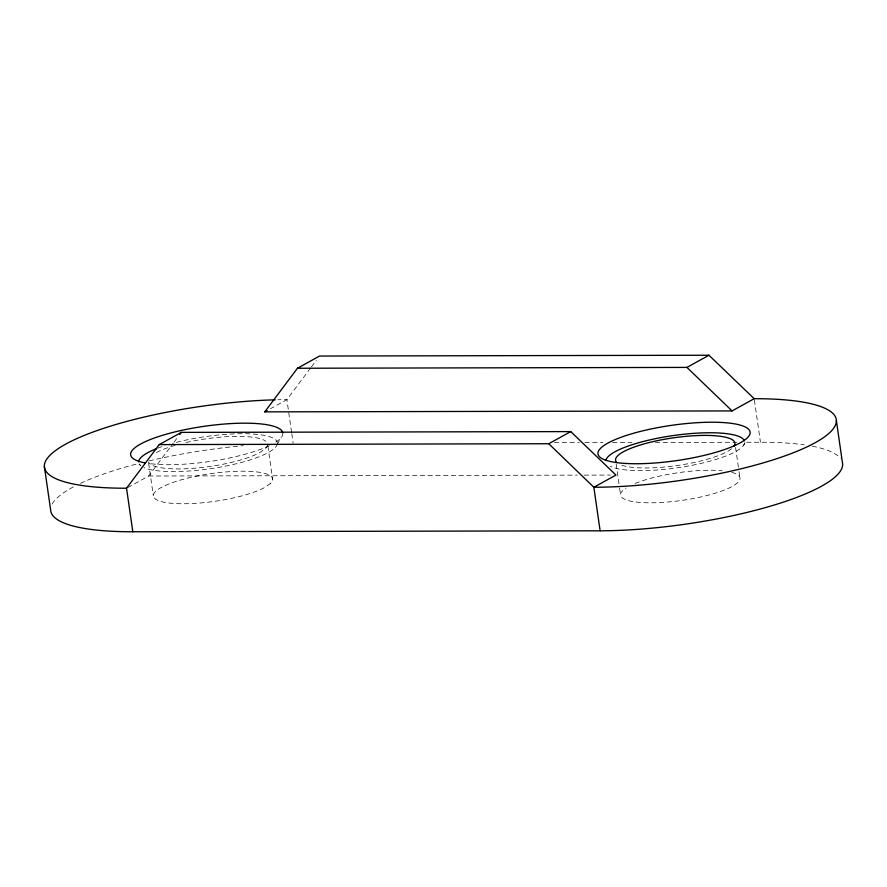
<?xml version="1.0" encoding="UTF-8"?>
<svg xmlns="http://www.w3.org/2000/svg" width="887" height="887" viewBox="0 0 887 887"><rect width="100%" height="100%" fill="white"/><g stroke="black" fill="none" stroke-linecap="round" stroke-linejoin="round"><path stroke-width="0.67" stroke-dasharray="4.43 3.33" d="M277.143 444.542L281.135 437.59M743.661 445.163L745.002 442.835M127.706 487.584L148.65 476.009L173.153 443.3M173.974 442.203L178.054 436.759M310.572 368.027L286.878 399.649L270.59 408.652M311.381 366.941L316.282 360.399M554.453 442.657L579.344 442.602M584.877 442.591L602.85 442.558M612.529 442.535L631.877 442.502M655.382 442.447L731.42 442.291M732.806 442.291L736.953 442.28M746.632 442.269L760.458 442.236A163.951 37.997 -8.2 0 1 804.354 444.875M148.65 476.009L577.237 475.133M584.156 475.122L610.422 475.066M140.933 465.753L139.026 463.912A70.084 16.243 -8.2 0 0 140.645 465.808M754.382 400.059L760.458 442.236M735.556 447.469L738.838 470.243M739.026 471.585L739.991 478.281M616.143 463.945L619.425 486.719M619.614 488.061L620.578 494.758M291.59 432.302L286.878 399.649A163.951 37.997 -8.2 0 0 277.853 399.76M291.79 433.665L293.153 443.19M267.863 445.939L272.697 479.435M148.65 463.369L153.285 495.523M267.674 444.598A60.294 13.97 -8.2 0 1 265.546 448.534L259.492 452.758A60.294 13.97 -8.2 0 1 194.685 468.214A60.294 13.97 -8.2 0 1 148.462 461.894M156.445 452.536A60.294 13.97 -8.2 0 1 177.101 444.775M186.126 442.491A60.294 13.97 -8.2 0 1 265.734 441.205M277.365 443.456A70.084 16.243 -8.2 0 1 221.162 466.95A70.084 16.243 -8.2 0 1 143.993 467.715M157.642 448.201A70.084 16.243 -8.2 0 1 164.971 445.629M176.38 442.347A70.084 16.243 -8.2 0 1 277.298 442.391M731.52 448.755A60.294 13.97 -8.2 0 1 676.216 465.664A60.294 13.97 -8.2 0 1 619.68 464.411M731.775 472.361A60.294 13.97 -8.2 0 1 683.312 500.201A60.294 13.97 -8.2 0 1 626 488.038M635.125 483.437A60.294 13.97 -8.2 0 1 722.195 470.764M812.226 446.183A163.951 37.997 -8.2 0 1 840.288 458.202M744.625 442.901A70.084 16.243 -8.2 0 1 686.061 466.418A70.084 16.243 -8.2 0 1 610.123 466.229M52.167 504.093A163.951 37.997 -8.2 0 1 74.863 486.12M80.462 483.36A163.951 37.997 -8.2 0 1 138.45 463.546M149.094 460.907A163.951 37.997 -8.2 0 1 243.226 445.662M282.753 432.69A76.87 17.818 -8.2 0 1 274.438 442.923M269.326 445.64A76.87 17.818 -8.2 0 1 148.683 463.48M270.568 483.371L264.514 487.584A60.294 13.97 -8.2 0 1 163.873 502.186A60.294 13.97 -8.2 0 1 202.979 474.933A60.294 13.97 -8.2 0 1 270.568 483.371"/><path stroke-width="1.33" d="M600.122 530.803L132.817 531.756L126.542 488.227L159.228 444.598L181.325 432.39L570.74 431.592L615.955 475.055L593.846 487.262L600.122 530.803A163.951 37.997 -8.2 0 0 842.65 464.123L836.374 420.593M179.695 434.575L181.325 432.39M754.183 398.695L732.074 410.914L264.769 411.867L297.444 368.249L319.553 356.042L708.968 355.243L754.183 398.695A163.951 37.997 -8.2 0 1 815.208 442.691A163.951 37.997 -8.2 0 1 593.846 487.262L548.765 443.733L159.228 444.598M264.769 411.867L267.098 410.581M548.765 443.733L570.74 431.592M297.444 368.249L686.937 367.406L708.968 355.243M686.937 367.406L732.074 410.914M44.35 466.329L50.626 509.87A163.951 37.997 -8.2 0 0 132.817 531.756M144.98 462.87A76.87 17.818 -8.2 0 1 181.525 430.395A76.87 17.818 -8.2 0 1 282.753 432.69M126.542 488.227A163.951 37.997 -8.2 0 1 62.389 446.017A163.951 37.997 -8.2 0 1 275.192 399.826M616.543 462.238A60.294 13.97 -8.2 0 1 675.495 437.546A60.294 13.97 -8.2 0 1 733.904 446.361M138.572 461.839A70.084 16.243 -8.2 0 1 156.522 448.645M605.91 460.475A70.084 16.243 -8.2 0 1 673.51 435.528A70.084 16.243 -8.2 0 1 744.393 440.784M625.28 463.435A76.87 17.818 -8.2 0 0 749.027 435.827A76.87 17.818 -8.2 0 0 647.721 429.685A76.87 17.818 -8.2 0 0 625.28 463.435"/></g></svg>
